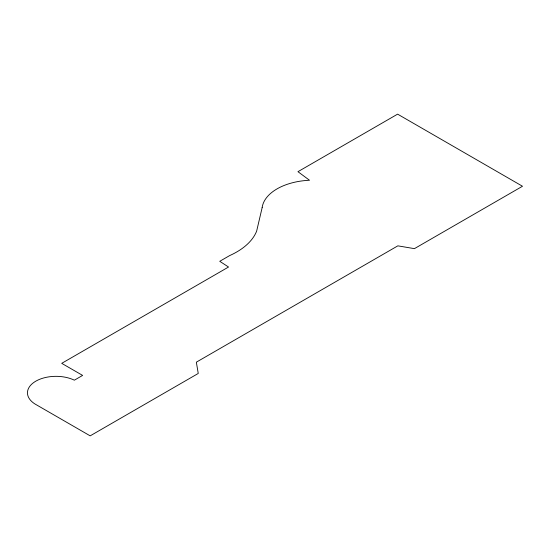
<?xml version="1.0" encoding="UTF-8"?>
<svg xmlns="http://www.w3.org/2000/svg" width="550" height="550" viewBox="0 0 550 550"><rect width="100%" height="100%" fill="white"/><g stroke="black" fill="none" stroke-linecap="round" stroke-linejoin="round"><path stroke-width="0.82" d="M262.157 207.597L256.644 231.11A74.415 42.962 0 0 1 229.659 255.585L219.746 261.305L228.546 267.025L61.717 363.344L82.624 375.409L74.367 380.181A28.573 16.5 0 0 0 34.568 381.941A28.573 16.5 0 0 0 36.657 404.958L90.172 435.854L198.254 373.45L196.336 362.182L397.842 245.843L414.418 248.648L522.5 186.251L397.609 114.146L297.956 171.683L309.512 180.256A51.439 29.7 0 0 0 262.157 207.597"/></g></svg>
